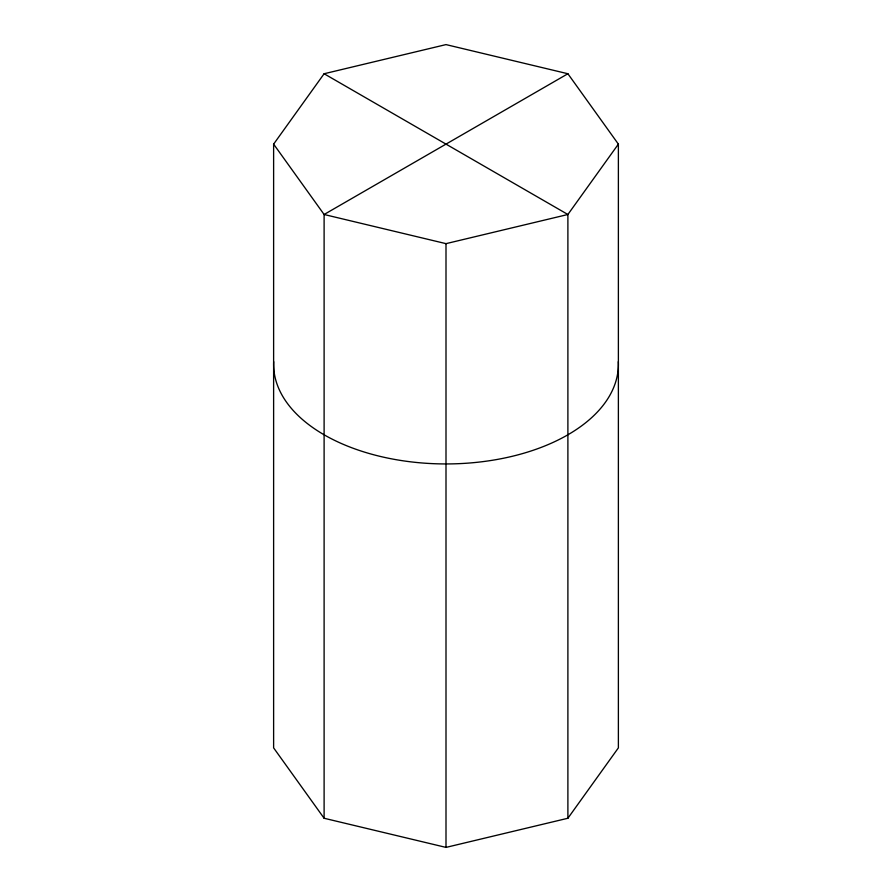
<?xml version="1.0" encoding="UTF-8"?>
<svg xmlns="http://www.w3.org/2000/svg" width="892" height="892" viewBox="0 0 892 892"><rect width="100%" height="100%" fill="white"/><g stroke="black" fill="none" stroke-linecap="round" stroke-linejoin="round"><path stroke-width="1.34" d="M273.621 144.125L324.108 73.746L446 44.6L567.892 73.746L618.379 144.125L618.379 747.875L567.892 818.254L446 847.4L324.108 818.254L273.621 747.875L273.621 144.125L324.108 214.493L324.108 818.254M618.379 144.125L567.892 214.493L567.892 818.254M567.892 73.746L324.108 214.493L446 243.65L567.892 214.493L324.108 73.746M446 243.65L446 847.4M618.312 361.695A172.379 99.525 0 0 1 446 463.94A172.379 99.525 0 0 1 273.688 361.695"/></g></svg>
